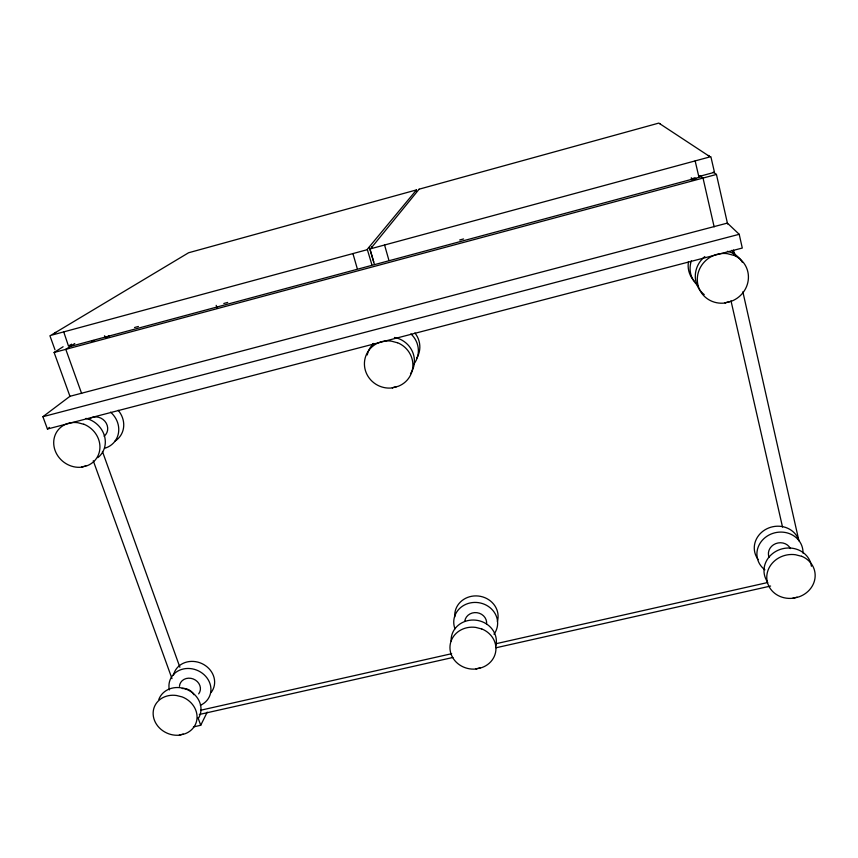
<?xml version="1.0" encoding="UTF-8"?>
<svg xmlns="http://www.w3.org/2000/svg" width="858" height="858" viewBox="0 0 858 858"><rect width="100%" height="100%" fill="white"/><g stroke="black" fill="none" stroke-linecap="round" stroke-linejoin="round"><path stroke-width="1.29" d="M193.404 726.919L200.718 725.289L207.228 712.119M371.814 264.511L367.396 249.732M384.566 245.013L388.803 259.92M352.928 253.582L357.207 268.425M369.895 249.056L374.249 263.867M49.903 335.703L54.976 349.774M47.437 429.021L742.288 248.048L739.21 234.298L727.391 223.101L69.959 396.299L42.9 416.698L47.437 429.021L49.496 427.402M107.347 337.001L109.395 335.596M74.785 343.511L65.787 349.345L81.639 393.5M71.579 344.176L68.479 346.042L63.728 331.896M70.045 396.557L54.118 352.477L63.106 346.739M85.843 466.001L81.767 467.052L87.409 465.604A23.788 21.482 37.1 0 0 99.86 445.098A23.788 21.482 37.1 0 0 83.848 424.217M396.664 386.679L392.288 387.795L398.337 386.25A24.239 23.359 25.1 0 0 412.88 364.596A24.239 23.359 25.1 0 0 397.49 342.685M729.697 301.673L724.999 302.874L731.488 301.212A25.719 24.464 -30.7 0 0 748.401 278.314A25.719 24.464 -30.7 0 0 733.772 255.276M183.269 734.191L179.354 735.07L184.76 733.858A22.211 19.509 22.9 0 0 197.018 715.765A22.211 19.509 22.9 0 0 182.207 696.932L176.544 695.506A22.287 19.562 22.9 0 0 153.185 714.725A22.287 19.562 22.9 0 0 179.376 735.167M480.18 667.964L476.008 668.897L481.778 667.61A22.887 20.86 8.6 0 0 495.945 648.584A22.887 20.86 8.6 0 0 481.703 628.893M797.114 597.275L792.663 598.273A24.217 21.922 -11.9 0 1 766.795 576.083A24.217 21.922 -11.9 0 1 795.516 554.74L801.544 556.295M415.54 191.055L416.098 191.012M659.791 123.724L660.37 123.681M55.727 332.4L55.094 332.722M368.715 247.587L369.487 247.533L373.713 261.883M372.361 246.6L371.675 246.943M708.236 155.577L709.051 155.523M134.524 327.52L138.406 326.469M223.809 303.485L227.692 302.445M459.684 239.993L463.556 238.953M691.344 178.904L694.991 177.842M70.174 346.503L701.383 176.727M91.463 341.141L93.897 340.487M54.118 352.477L716.441 174.453L727.595 224.002M42.9 416.698L739.21 234.298M200.633 710.242L451.673 653.699M495.624 643.8L767.706 582.518M199.335 714.478L452.938 657.464M496.074 647.758L770.591 586.046M792.663 598.273L798.819 596.9A24.142 21.858 -12 0 0 815.121 576.855A24.142 21.858 -12 0 0 801.587 556.231M710.874 156.724L714.478 172.319L698.787 176.555L695.152 160.907M397.469 342.76L391.302 341.13A24.303 23.423 25.2 0 0 364.425 364.35A24.303 23.423 25.2 0 0 392.31 387.913M83.827 424.281L77.863 422.715A23.852 21.547 37.1 0 0 53.786 444.659A23.852 21.547 37.1 0 0 81.789 467.16M481.681 628.957L475.847 627.423A22.951 20.924 8.7 0 0 449.957 647.672A22.951 20.924 8.7 0 0 476.029 669.004M733.74 255.352L727.359 253.668A25.794 24.539 -30.7 0 0 697.329 278.271A25.794 24.539 -30.7 0 0 725.01 303.003M713.266 172.126L716.441 174.453M699.967 175.568L703.024 178.067L714.146 226.866M695.967 178.678L691.795 179.89L691.301 177.735M104.472 335.789L106.317 337.698M93.265 460.778L171.986 678.624M102.456 451.512L179.89 667.256M198.005 717.717L200.718 725.289M216.195 305.351L217.02 307.861M730.984 300.772L782.528 527.037M733.472 250.086L734.351 254M742.856 291.806L798.927 540.851M454.965 628.785A21.986 20.152 8.5 0 1 478.421 602.648A21.986 20.152 8.5 0 1 493.983 634.212M454.783 616.902A21.729 19.949 8.5 0 1 478.399 596.031A21.729 19.949 8.5 0 1 497.383 621.482M451.126 640.99A22.673 20.699 8.6 0 1 475.943 620.184A22.673 20.699 8.6 0 1 495.774 646.095M464.779 621.203A10.993 10.082 8.5 0 1 477.027 612.698A10.993 10.082 8.5 0 1 486.561 624.206M372.49 346.106A23.23 22.458 25.7 0 1 372.994 343.801M410.907 333.923A23.23 22.458 25.7 0 1 413.888 364.039M414.907 332.968A22.941 22.201 25.9 0 1 416.709 358.204M367.235 354.944A23.992 23.145 25.3 0 1 373.67 343.447M394.433 337.451A23.992 23.145 25.3 0 1 410.499 373.68M169.348 689.907A21.375 18.908 23.1 0 1 183.601 668.918A21.375 18.908 23.1 0 1 209.18 681.606A21.375 18.908 23.1 0 1 200.375 705.297M179.44 686.379A10.682 9.449 23.1 0 1 193.297 678.989A10.682 9.449 23.1 0 1 198.659 693.886M173.466 675.235A21.128 18.726 23.1 0 1 201.802 663.534A21.128 18.726 23.1 0 1 211.089 692.524M158.827 699.409A22.018 19.38 23 0 1 188.234 690.079A22.018 19.38 23 0 1 198.101 718.779M182.228 688.502A10.854 9.577 23 0 1 193.897 694.733M764.896 569.819A23.145 21.075 -12.4 0 1 770.688 534.212A23.145 21.075 -12.4 0 1 802.991 553.11M767.449 581.821A23.906 21.675 -12.1 0 1 779.997 549.495A23.906 21.675 -12.1 0 1 811.432 566.259M769.047 557.228A11.572 10.532 -12.4 0 1 775.653 543.65A11.572 10.532 -12.4 0 1 790.443 548.616M758.247 559.63A22.866 20.839 -12.6 0 1 766.805 528.818A22.866 20.839 -12.6 0 1 798.562 539.521M697.801 285.542A24.592 23.456 -31.8 0 1 691.334 260.864M731.895 250.3A24.592 23.456 -31.8 0 1 736.228 256.231M694.047 280.791A24.281 23.177 -32.1 0 1 688.47 261.711M732.496 251.415A24.281 23.177 -32.1 0 1 733.708 253.528M704.246 294.605A25.45 24.228 -31 0 1 704.836 256.563M727.412 251.287A25.45 24.228 -31 0 1 742.47 262.441M110.575 412.151A22.823 20.731 37.5 0 1 104.665 448.273M118.157 410.274A22.544 20.506 37.6 0 1 114.79 441.269M89.232 419.069A11.411 10.36 37.5 0 1 104.826 421.149A11.411 10.36 37.5 0 1 104.108 436.239M85.982 418.393A23.563 21.311 37.2 0 1 104.344 435.521A23.563 21.311 37.2 0 1 97.887 457.614M419.112 189.189L370.559 248.799L710.156 156.842L658.826 123.091L419.112 189.189M416.484 189.918L366.881 249.796L50.665 335.424L188.599 252.756L416.484 189.918"/></g></svg>
